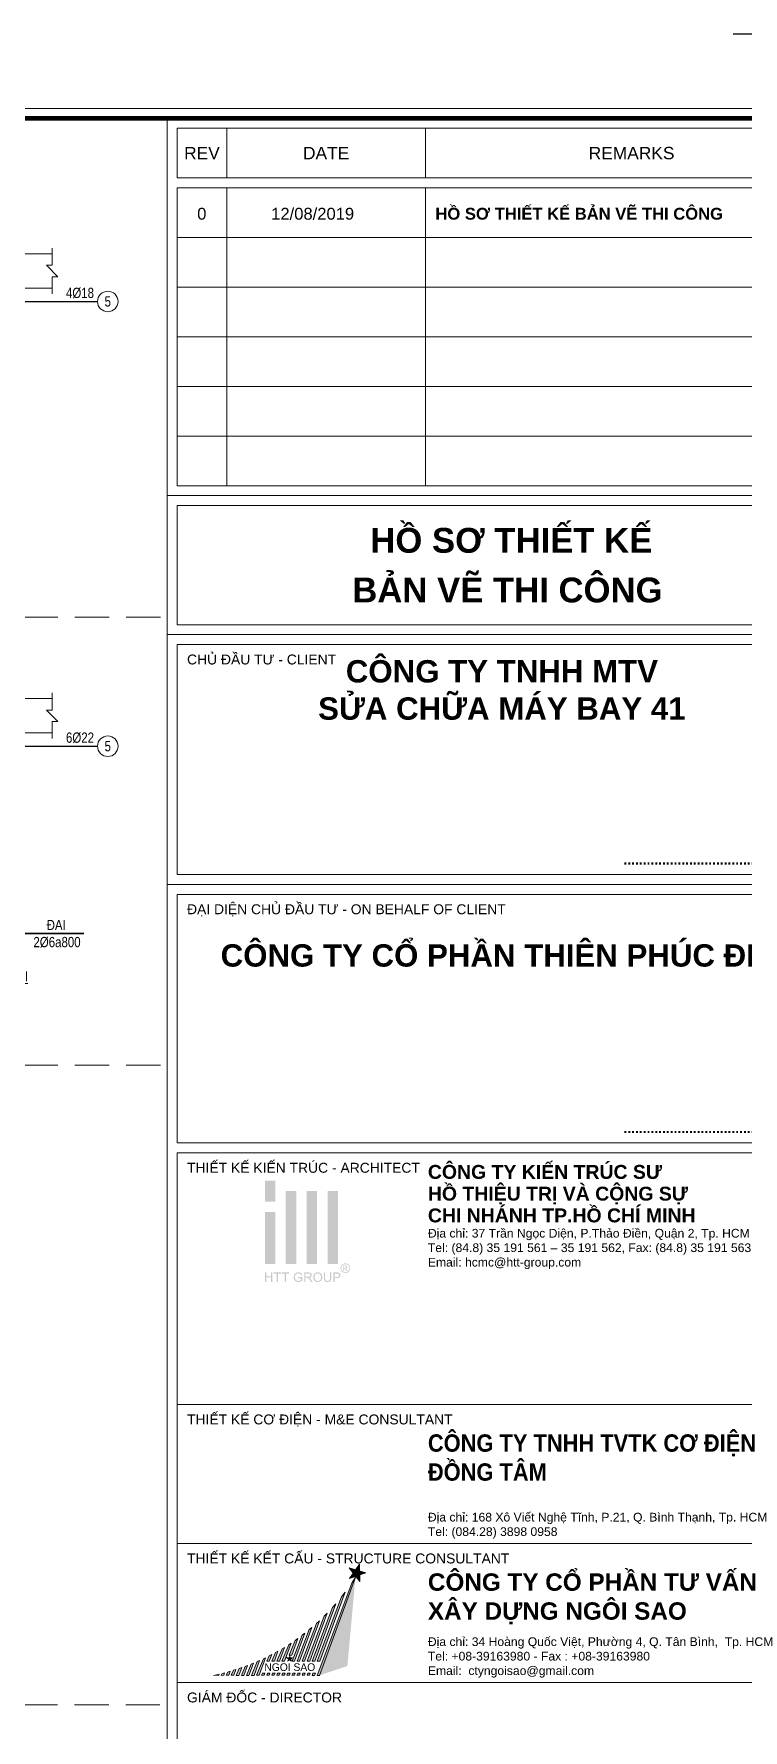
# Model space of a CAD drawing. Header units: millimetres. Extents: x 397144 to 10081729, y 99180 to 1327802.
# Drawn here: x 4954403 to 4964767, y 697780 to 722579 of the extents above; entities that cross this region are included whole.
import ezdxf
from ezdxf.enums import TextEntityAlignment as Align

# ---------------------------------------------------------------- set-up
doc = ezdxf.new("R2010")
doc.units = ezdxf.units.MM
doc.linetypes.add('HIDDEN', pattern=[0.375, 0.25, -0.125])
doc.layers.get('0').update_dxf_attribs({"linetype": 'CONTINUOUS'})
doc.layers.get('Defpoints').update_dxf_attribs({"color": 12, "linetype": 'CONTINUOUS'})
for name, color, linetype, lineweight in [('CHG_XX_Khung ten$0$A1 BORDER$0$DGIONG', 4, 'CONTINUOUS', 13), ('CHG_XX_Khung ten$0$A1 BORDER$0$STICK', 1, 'CONTINUOUS', 9), ('kata_dim', 8, 'CONTINUOUS', 13), ('kata_net khuat', 9, 'HIDDEN', 5), ('kata_net manh', 8, 'CONTINUOUS', 5), ('kata_net thay', 4, 'CONTINUOUS', 20), ('kata_text', 7, 'CONTINUOUS', 20), ('kata_thep chu', 1, 'CONTINUOUS', 35), ('kata_thep dai', 220, 'CONTINUOUS', 25)]:
    doc.layers.add(name, color=color, linetype=linetype, lineweight=lineweight)
doc.layers.add('CHG_XX_Khung ten$0$TKTC', color=1, linetype='CONTINUOUS')
doc.styles.add('CHG_XX_Khung ten$0$A1 BORDER$0$ARIAL', font='arial.ttf')
doc.styles.add('CHG_XX_Khung ten$0$A1 BORDER$0$Arial - Bold', font='arialbd.ttf', dxfattribs={"height": 2.5})
doc.styles.add('CHG_XX_Khung ten$0$A1 BORDER$0$Star-AvoBold', font='VAVOB_0.TTF')
doc.styles.add('CHG_XX_Khung ten$0$A1 BORDER$0$Title Block DD$0$ARIAL', font='arial.ttf')
doc.styles.add('CHG_XX_Khung ten$0$A1 BORDER$0$Title Block DD$0$Arial - Bold', font='arialbd.ttf', dxfattribs={"height": 2.5})
doc.styles.add('CHG_XX_Khung ten$0$arial', font='arial.ttf')
doc.styles.add('CHG_XX_Khung ten$0$Arial - Bold', font='arialbd.ttf')
doc.styles.add('CHG_XX_Khung ten$0$ArialB', font='arialbd.ttf')
doc.styles.add('CHG_XX_Khung ten$0$title block pccc$0$ARIAL', font='arial.ttf')
doc.styles.add('kata_text', font='arial.ttf', dxfattribs={"width": 0.8})
doc.styles.add('Star-HelCon', font='VHELVCN_0.TTF')
doc.dimstyles.new('kata_dim_70', dxfattribs={"dimscale": 70, "dimtxt": 2.15, "dimasz": 0.5, "dimexe": 1, "dimexo": 2, "dimtad": 1, "dimdec": 0, "dimrnd": 5, "dimzin": 0, "dimdsep": 46, "dimtxsty": 'Star-HelCon', "dimblk": 'kata_block_ArchTick', "dimcen": 0.09, "dimdle": 1.2, "dimclrd": 8, "dimclre": 8, "dimclrt": 3, "dimadec": 0, "dimazin": 0, "dimtfac": 1, "dimtdec": 0, "dimtix": 1, "dimtmove": 2, "dimatfit": 3, "dimfxl": 3.75, "dimfxlon": 1, "dimtolj": 1, "dimtzin": 0, "dimarcsym": 0})

# ---------------------------------------------------------------- blocks, each defined once
blk = doc.blocks.new('CHG_XX_Khung ten$0$A1 BORDER$0$HTT-Logo')
at = {"true_color": 0x134fb3}
h = blk.add_hatch(color=154, dxfattribs=at)
h.paths.add_polyline_path([(3, 29.1), (0, 29.1), (0, 23.1), (3, 23.1)])
h.paths.add_polyline_path([(3, 20.1), (0, 20.1), (0, 5.1), (3, 5.1)])
h.paths.add_polyline_path([(9, 26.1), (6, 26.1), (6, 5.1), (9, 5.1)])
h.paths.add_polyline_path([(15, 26.1), (12, 26.1), (12, 5.1), (15, 5.1)])
h.paths.add_polyline_path([(21, 26.1), (18, 26.1), (18, 5.1), (21, 5.1)])
h.paths.add_polyline_path([(2.12, 2.7), (1.76, 2.7), (1.76, 1.59), (0.36, 1.59), (0.36, 2.7), (0, 2.7), (0, 0), (0.36, 0), (0.36, 1.27), (1.76, 1.27), (1.76, 0), (2.12, 0)])
h.paths.add_polyline_path([(4.65, 2.7), (2.51, 2.7), (2.51, 2.38), (3.4, 2.38), (3.4, 0), (3.76, 0), (3.76, 2.38), (4.65, 2.38)])
h.paths.add_polyline_path([(6.95, 2.7), (4.81, 2.7), (4.81, 2.38), (5.7, 2.38), (5.7, 0), (6.06, 0), (6.06, 2.38), (6.95, 2.38)])
h.paths.add_polyline_path([(8.64, 1.36), (8.64, 1.41), (8.66, 1.58), (8.69, 1.75), (8.75, 1.9), (8.81, 2.03), (8.92, 2.17), (9.05, 2.28), (9.2, 2.37), (9.29, 2.39), (9.45, 2.43), (9.65, 2.44), (9.84, 2.42), (10, 2.37), (10.14, 2.29), (10.26, 2.18), (10.34, 2.03), (10.41, 1.86), (10.73, 1.95), (10.68, 2.11), (10.61, 2.26), (10.53, 2.39), (10.45, 2.47), (10.31, 2.57), (10.16, 2.65), (10.13, 2.66), (9.97, 2.71), (9.8, 2.74), (9.63, 2.75), (9.55, 2.74), (9.38, 2.73), (9.21, 2.7), (9.06, 2.65), (8.91, 2.58), (8.88, 2.56), (8.75, 2.47), (8.63, 2.36), (8.53, 2.23), (8.44, 2.07), (8.41, 1.99), (8.35, 1.84), (8.31, 1.68), (8.28, 1.51), (8.27, 1.34), (8.28, 1.26), (8.29, 1.09), (8.32, 0.92), (8.38, 0.77), (8.44, 0.62), (8.46, 0.58), (8.55, 0.44), (8.66, 0.32), (8.79, 0.21), (8.93, 0.12), (9, 0.09), (9.15, 0.03), (9.31, -0.01), (9.48, -0.04), (9.65, -0.05), (9.73, -0.04), (9.9, -0.03), (10.07, 0.01), (10.23, 0.06), (10.34, 0.11), (10.48, 0.18), (10.63, 0.27), (10.77, 0.38), (10.77, 1.38), (9.63, 1.38), (9.63, 1.06), (10.42, 1.06), (10.42, 0.56), (10.39, 0.53), (10.26, 0.45), (10.09, 0.37), (9.96, 0.32), (9.8, 0.29), (9.63, 0.28), (9.62, 0.28), (9.45, 0.29), (9.28, 0.33), (9.12, 0.4), (8.97, 0.49), (8.86, 0.61), (8.77, 0.75), (8.73, 0.85), (8.68, 1), (8.65, 1.17)])
h.paths.add_polyline_path([(13.16, 1.39), (13.28, 1.48), (13.3, 1.51), (13.39, 1.64), (13.44, 1.79), (13.46, 1.96), (13.46, 2.06), (13.42, 2.22), (13.35, 2.37), (13.31, 2.43), (13.19, 2.55), (13.05, 2.63), (13.01, 2.64), (12.87, 2.67), (12.7, 2.69), (12.5, 2.7), (11.3, 2.7), (11.3, 0), (11.66, 0), (11.66, 1.2), (12.07, 1.2), (12.11, 1.2), (12.28, 1.19), (12.44, 1.11), (12.49, 1.07), (12.62, 0.93), (12.67, 0.86), (12.77, 0.73), (12.88, 0.56), (13.23, 0), (13.68, 0), (13.21, 0.73), (13.13, 0.85), (13.03, 0.98), (12.92, 1.09), (12.86, 1.14), (12.7, 1.23), (12.86, 1.26), (13.03, 1.31)])
h.paths.add_polyline_path([(11.66, 1.51), (11.66, 2.4), (12.51, 2.4), (12.67, 2.39), (12.83, 2.35), (12.97, 2.27), (13.06, 2.13), (13.09, 1.96), (13.08, 1.87), (13.02, 1.72), (12.96, 1.64), (12.8, 1.55), (12.62, 1.52), (12.43, 1.51)], flags=16)
h.paths.add_polyline_path([(16.49, 1.43), (16.48, 1.6), (16.44, 1.77), (16.4, 1.92), (16.34, 2.07), (16.33, 2.09), (16.24, 2.23), (16.14, 2.36), (16.02, 2.47), (15.88, 2.57), (15.85, 2.59), (15.7, 2.66), (15.54, 2.71), (15.38, 2.74), (15.2, 2.75), (15.15, 2.75), (14.98, 2.73), (14.82, 2.7), (14.66, 2.64), (14.52, 2.57), (14.39, 2.48), (14.27, 2.37), (14.18, 2.26), (14.1, 2.14), (14.03, 2), (13.98, 1.84), (13.94, 1.68), (13.92, 1.5), (13.91, 1.31), (13.91, 1.29), (13.92, 1.12), (13.95, 0.96), (14, 0.8), (14.07, 0.64), (14.07, 0.62), (14.16, 0.48), (14.26, 0.35), (14.38, 0.23), (14.52, 0.14), (14.56, 0.12), (14.71, 0.04), (14.86, -0.01), (15.03, -0.04), (15.2, -0.05), (15.21, -0.05), (15.38, -0.03), (15.55, 0), (15.7, 0.05), (15.86, 0.12), (15.87, 0.13), (16.01, 0.22), (16.13, 0.33), (16.24, 0.46), (16.33, 0.61), (16.36, 0.69), (16.42, 0.84), (16.46, 1), (16.48, 1.17), (16.49, 1.35)])
h.paths.add_polyline_path([(14.28, 1.45), (14.3, 1.64), (14.34, 1.81), (14.4, 1.95), (14.47, 2.08), (14.57, 2.2), (14.73, 2.32), (14.88, 2.38), (15.04, 2.43), (15.21, 2.44), (15.38, 2.42), (15.54, 2.38), (15.69, 2.31), (15.82, 2.2), (15.93, 2.07), (16.01, 1.93), (16.04, 1.85), (16.09, 1.7), (16.12, 1.53), (16.12, 1.32), (16.11, 1.12), (16.08, 0.95), (16.03, 0.79), (15.96, 0.66), (15.86, 0.54), (15.8, 0.48), (15.67, 0.38), (15.53, 0.32), (15.37, 0.27), (15.2, 0.26), (15.12, 0.26), (14.95, 0.29), (14.8, 0.35), (14.67, 0.43), (14.54, 0.54), (14.45, 0.66), (14.37, 0.8), (14.32, 0.95), (14.29, 1.12), (14.28, 1.31)], flags=16)
h.paths.add_polyline_path([(17.31, 2.7), (16.96, 2.7), (16.96, 1.12), (16.96, 0.93), (16.98, 0.75), (17.02, 0.6), (17.06, 0.46), (17.07, 0.44), (17.15, 0.3), (17.27, 0.18), (17.4, 0.08), (17.51, 0.03), (17.67, -0.01), (17.84, -0.04), (18.02, -0.05), (18.2, -0.04), (18.37, -0.01), (18.52, 0.04), (18.66, 0.1), (18.68, 0.12), (18.81, 0.22), (18.91, 0.35), (18.99, 0.49), (19.02, 0.61), (19.06, 0.76), (19.07, 0.94), (19.08, 1.14), (19.08, 2.7), (18.72, 2.7), (18.72, 1.14), (18.72, 1.06), (18.71, 0.86), (18.68, 0.69), (18.62, 0.55), (18.55, 0.45), (18.49, 0.4), (18.36, 0.33), (18.19, 0.29), (17.99, 0.28), (17.92, 0.28), (17.75, 0.31), (17.6, 0.37), (17.46, 0.48), (17.38, 0.63), (17.34, 0.77), (17.32, 0.94), (17.31, 1.14)])
h.paths.add_polyline_path([(21.42, 1.25), (21.52, 1.34), (21.6, 1.45), (21.67, 1.59), (21.72, 1.75), (21.73, 1.92), (21.73, 1.97), (21.71, 2.13), (21.65, 2.29), (21.56, 2.44), (21.44, 2.55), (21.42, 2.56), (21.27, 2.63), (21.1, 2.67), (21.05, 2.68), (20.89, 2.7), (20.69, 2.7), (19.67, 2.7), (19.67, 0), (20.03, 0), (20.03, 1.1), (20.72, 1.1), (20.76, 1.1), (20.96, 1.11), (21.14, 1.14), (21.29, 1.19)])
h.paths.add_polyline_path([(20.03, 1.42), (20.03, 2.38), (20.72, 2.38), (20.93, 2.37), (21.06, 2.36), (21.16, 2.31), (21.28, 2.2), (21.34, 2.08), (21.37, 1.91), (21.36, 1.82), (21.31, 1.67), (21.22, 1.54), (21.09, 1.47), (20.93, 1.43), (20.73, 1.42)], flags=16)
h.paths.add_polyline_path([(23.87, 2.76), (24.01, 2.85), (24.13, 2.96), (24.24, 3.09), (24.33, 3.24), (24.35, 3.28), (24.42, 3.44), (24.47, 3.6), (24.5, 3.76), (24.51, 3.93), (24.51, 3.98), (24.49, 4.15), (24.46, 4.31), (24.4, 4.47), (24.33, 4.62), (24.29, 4.69), (24.19, 4.82), (24.08, 4.94), (23.95, 5.05), (23.81, 5.14), (23.77, 5.16), (23.61, 5.23), (23.45, 5.28), (23.29, 5.31), (23.12, 5.32), (23.08, 5.31), (22.92, 5.3), (22.76, 5.27), (22.6, 5.21), (22.44, 5.14), (22.38, 5.1), (22.24, 5.01), (22.12, 4.89), (22.01, 4.77), (21.92, 4.62), (21.89, 4.57), (21.82, 4.41), (21.77, 4.25), (21.74, 4.09), (21.73, 3.93), (21.73, 3.87), (21.75, 3.71), (21.79, 3.55), (21.84, 3.39), (21.92, 3.24), (21.95, 3.18), (22.05, 3.04), (22.16, 2.92), (22.29, 2.81), (22.43, 2.72), (22.48, 2.7), (22.64, 2.63), (22.79, 2.58), (22.96, 2.55), (23.12, 2.54), (23.18, 2.54), (23.34, 2.55), (23.5, 2.59), (23.66, 2.65), (23.82, 2.72)])
h.paths.add_polyline_path([(22.55, 2.92), (22.45, 2.98), (22.32, 3.09), (22.21, 3.21), (22.12, 3.35), (22.07, 3.44), (22.01, 3.6), (21.98, 3.76), (21.96, 3.93), (21.97, 4.03), (22, 4.19), (22.05, 4.35), (22.12, 4.51), (22.18, 4.61), (22.29, 4.73), (22.41, 4.85), (22.56, 4.94), (22.64, 4.98), (22.8, 5.04), (22.96, 5.07), (23.12, 5.09), (23.21, 5.08), (23.37, 5.06), (23.53, 5.01), (23.69, 4.94), (23.79, 4.88), (23.92, 4.77), (24.03, 4.65), (24.13, 4.51), (24.17, 4.41), (24.23, 4.25), (24.27, 4.09), (24.28, 3.93), (24.28, 3.83), (24.25, 3.67), (24.2, 3.51), (24.13, 3.35), (24.07, 3.25), (23.96, 3.13), (23.84, 3.01), (23.7, 2.92), (23.61, 2.87), (23.45, 2.81), (23.29, 2.78), (23.12, 2.77), (23.02, 2.77), (22.86, 2.8), (22.7, 2.85)], flags=16)
h.paths.add_polyline_path([(22.51, 3.16), (22.51, 4.65), (23.03, 4.65), (23.23, 4.64), (23.4, 4.62), (23.55, 4.52), (23.6, 4.47), (23.66, 4.31), (23.67, 4.25), (23.64, 4.09), (23.55, 3.96), (23.42, 3.87), (23.24, 3.82), (23.37, 3.75), (23.46, 3.64), (23.57, 3.47), (23.77, 3.16), (23.47, 3.16), (23.34, 3.39), (23.23, 3.58), (23.14, 3.7), (23.09, 3.74), (22.94, 3.79), (22.9, 3.79), (22.76, 3.79), (22.76, 3.16)], flags=0)
h.paths.add_polyline_path([(22.76, 4), (22.76, 4.45), (23.03, 4.45), (23.13, 4.45), (23.27, 4.42), (23.37, 4.35), (23.41, 4.21), (23.33, 4.06), (23.24, 4.02), (23.05, 4)], flags=0)
blk = doc.blocks.new('CHG_XX_Khung ten')
at = {"layer": 'CHG_XX_Khung ten$0$A1 BORDER$0$DGIONG'}
h = blk.add_hatch(color=256, dxfattribs=at)
h.paths.add_polyline_path([(724.94, 283.19), (724.15, 281.97), (717.19, 263.38), (717.7, 263.38)])
h.paths.add_polyline_path([(722.81, 280.17), (722.1, 279.22), (717.21, 266.21), (717.72, 266.21)], flags=17)
h.paths.add_polyline_path([(720.93, 277.8), (720.27, 277.04), (716.19, 266.22), (716.7, 266.22)])
h.paths.add_polyline_path([(719.23, 275.93), (718.6, 275.29), (715.18, 266.22), (715.69, 266.22)])
h.paths.add_polyline_path([(717.65, 274.38), (717.03, 273.81), (714.16, 266.22), (714.67, 266.22)])
h.paths.add_polyline_path([(716.14, 273.03), (715.61, 272.59), (713.15, 266.22), (713.66, 266.22)])
h.paths.add_polyline_path([(714.69, 271.86), (714.17, 271.45), (712.13, 266.23), (712.64, 266.23)])
h.paths.add_polyline_path([(713.29, 270.81), (712.76, 270.43), (711.57, 267.46), (712.07, 267.47)])
h.paths.add_polyline_path([(710.1, 266.23), (710.61, 266.24), (711.93, 269.87), (711.48, 269.56)])
h.paths.add_polyline_path([(710.61, 269.02), (710.13, 268.73), (709.08, 266.24), (709.59, 266.24)])
h.paths.add_polyline_path([(709.31, 268.26), (708.82, 267.97), (708.07, 266.24), (708.58, 266.24)])
h.paths.add_polyline_path([(708.04, 267.56), (707.54, 267.3), (707.05, 266.25), (707.56, 266.25)])
h.paths.add_polyline_path([(716.84, 263.8), (716.33, 263.8), (716.18, 263.38), (716.69, 263.38)])
h.paths.add_polyline_path([(715.67, 263.39), (715.82, 263.8), (715.32, 263.8), (715.16, 263.39)])
h.paths.add_polyline_path([(714.15, 263.39), (714.65, 263.39), (714.8, 263.8), (714.3, 263.8)])
h.paths.add_polyline_path([(713.13, 263.39), (713.64, 263.4), (713.79, 263.81), (713.28, 263.81)])
h.paths.add_polyline_path([(712.77, 263.81), (712.27, 263.81), (712.11, 263.39), (712.62, 263.4)])
h.paths.add_polyline_path([(711.25, 263.81), (711.1, 263.4), (711.61, 263.4), (711.76, 263.81)])
h.paths.add_polyline_path([(710.59, 263.4), (710.74, 263.82), (710.24, 263.82), (710.08, 263.4)])
h.paths.add_polyline_path([(709.73, 263.82), (709.22, 263.82), (709.07, 263.41), (709.57, 263.41)])
h.paths.add_polyline_path([(708.71, 263.82), (708.21, 263.82), (708.05, 263.41), (708.56, 263.41)])
h.paths.add_polyline_path([(707.54, 263.41), (707.69, 263.83), (707.19, 263.83), (707.03, 263.41)])
h.paths.add_polyline_path([(706.68, 263.83), (706.17, 263.83), (706.02, 263.42), (706.53, 263.42)])
h.paths.add_polyline_path([(705, 263.42), (705.51, 263.42), (706.79, 266.93), (706.4, 266.74)])
h.paths.add_polyline_path([(703.97, 263.37), (704.48, 263.37), (705.57, 266.36), (705.14, 266.17)])
h.paths.add_polyline_path([(704.36, 265.84), (703.91, 265.65), (702.96, 263.38), (703.46, 263.38)])
h.paths.add_polyline_path([(703.17, 265.37), (702.69, 265.19), (701.94, 263.38), (702.45, 263.38)])
h.paths.add_polyline_path([(702, 264.94), (701.5, 264.77), (700.92, 263.38), (701.43, 263.38)])
h.paths.add_polyline_path([(700.84, 264.56), (700.33, 264.4), (699.91, 263.39), (700.42, 263.39)])
h.paths.add_polyline_path([(699.7, 264.21), (699.18, 264.06), (698.89, 263.39), (699.4, 263.39)])
h.paths.add_polyline_path([(698.57, 263.9), (698.04, 263.77), (697.87, 263.38), (698.38, 263.39)])
h.paths.add_polyline_path([(697.37, 263.39), (697.45, 263.63), (696.91, 263.51), (696.35, 263.38)])
blk.add_hatch(color=256, dxfattribs=at).paths.add_polyline_path([(724.92, 283.21), (717.68, 263.38), (723.28, 265.27)])
at = {"layer": 'CHG_XX_Khung ten$0$A1 BORDER$0$STICK'}
for points in [[(723.71, 282.88), (725.74, 285.75), (725.8, 282.26), (723.67, 285.06), (727.02, 284.03)], [(725.76, 284.41), (724.96, 284.66), (724.49, 283.98), (724.99, 283.32), (725.77, 283.6)], [(711.25, 266.22), (711.64, 267.39), (712.01, 266.22), (711.02, 266.95), (712.24, 266.93)], [(711.87, 266.67), (711.78, 266.94), (711.49, 266.94), (711.4, 266.67), (711.63, 266.5)]]:
    blk.add_hatch(color=256, dxfattribs=at).paths.add_polyline_path(points)
for p, q in [((687, 577), (687, 17)), ((687, 501), (824, 501)), ((687, 473), (824, 473)), ((687, 422.69), (824, 422.69))]:
    blk.add_line(p, q)
at = {"linetype": 'Continuous'}
for p, q in [((699, 575), (699, 565)), ((739, 575), (739, 565)), ((699, 563), (699, 503)), ((739, 563), (739, 503))]:
    blk.add_line(p, q, dxfattribs=at)
blk.add_lwpolyline([(15, 579), (826, 579), (826, 15), (15, 15)], close=True)
at = {"color": 4, "linetype": 'Continuous', "const_width": 1}
blk.add_lwpolyline([(17, 577), (824, 577), (824, 17), (17, 17)], close=True, dxfattribs=at)
at = {"linetype": 'Continuous'}
for points in [[(822, 565), (689, 565), (689, 575), (822, 575)], [(822, 553), (689, 553), (689, 563), (822, 563)], [(822, 543), (689, 543), (689, 553), (822, 553)], [(822, 533), (689, 533), (689, 543), (822, 543)], [(822, 523), (689, 523), (689, 533), (822, 533)], [(822, 513), (689, 513), (689, 523), (822, 523)], [(822, 503), (689, 503), (689, 513), (822, 513)], [(689, 499), (822, 499), (822, 475), (689, 475)], [(689, 368.62), (822, 368.62), (822, 317.93), (689, 317.93)], [(689, 317.93), (822, 317.93), (822, 289.93), (689, 289.93)], [(689, 289.93), (822, 289.93), (822, 261.93), (689, 261.93)]]:
    blk.add_lwpolyline(points, close=True, dxfattribs=at)
at = {"color": 9, "linetype": 'Continuous'}
blk.add_lwpolyline([(689, 261.93), (822, 261.93), (822, 231.73), (689, 231.73)], close=True, dxfattribs=at)
at = {"layer": 'CHG_XX_Khung ten$0$A1 BORDER$0$DGIONG'}
for points in [[(724.94, 283.19), (717.7, 263.38), (717.19, 263.38), (724.15, 281.97), (724.94, 283.19)], [(722.81, 280.17), (717.72, 266.21), (717.21, 266.21), (722.1, 279.22), (722.81, 280.17)], [(720.93, 277.8), (716.7, 266.22), (716.19, 266.22), (720.27, 277.04), (720.93, 277.8)], [(717.65, 274.38), (714.67, 266.22), (714.16, 266.22), (717.03, 273.81), (717.65, 274.38)], [(719.23, 275.93), (715.69, 266.22), (715.18, 266.22), (718.6, 275.29), (719.23, 275.93)], [(713.29, 270.81), (712.07, 267.47), (711.57, 267.46), (712.76, 270.43), (713.29, 270.81)], [(714.69, 271.86), (712.64, 266.23), (712.13, 266.23), (714.17, 271.45), (714.69, 271.86)], [(716.14, 273.03), (713.66, 266.22), (713.15, 266.22), (715.61, 272.59), (716.14, 273.03)], [(706.79, 266.93), (705.51, 263.42), (705, 263.42), (706.4, 266.74), (706.79, 266.93)], [(708.04, 267.56), (707.56, 266.25), (707.05, 266.25), (707.54, 267.3), (708.04, 267.56)], [(709.31, 268.26), (708.58, 266.24), (708.07, 266.24), (708.82, 267.97), (709.31, 268.26)], [(710.61, 269.02), (709.59, 266.24), (709.08, 266.24), (710.13, 268.73), (710.61, 269.02)], [(711.93, 269.87), (710.61, 266.24), (710.1, 266.23), (711.48, 269.56), (711.93, 269.87)], [(697.45, 263.63), (697.37, 263.39), (696.35, 263.38), (696.91, 263.51), (697.45, 263.63)], [(698.57, 263.9), (698.38, 263.39), (697.87, 263.38), (698.04, 263.77), (698.57, 263.9)], [(699.7, 264.21), (699.4, 263.39), (698.89, 263.39), (699.18, 264.06), (699.7, 264.21)], [(700.84, 264.56), (700.42, 263.39), (699.91, 263.39), (700.33, 264.4), (700.84, 264.56)], [(702, 264.94), (701.43, 263.38), (700.92, 263.38), (701.5, 264.77), (702, 264.94)], [(703.17, 265.37), (702.45, 263.38), (701.94, 263.38), (702.69, 265.19), (703.17, 265.37)], [(704.36, 265.84), (703.46, 263.38), (702.96, 263.38), (703.91, 265.65), (704.36, 265.84)], [(705.57, 266.36), (704.48, 263.37), (703.97, 263.37), (705.14, 266.17), (705.57, 266.36)]]:
    blk.add_lwpolyline(points, dxfattribs=at)
for points in [[(706.53, 263.42), (706.68, 263.83), (706.17, 263.83), (706.02, 263.42)], [(707.54, 263.41), (707.69, 263.83), (707.19, 263.83), (707.03, 263.41)], [(708.56, 263.41), (708.71, 263.82), (708.21, 263.82), (708.05, 263.41)], [(709.57, 263.41), (709.73, 263.82), (709.22, 263.82), (709.07, 263.41)], [(710.59, 263.4), (710.74, 263.82), (710.24, 263.82), (710.08, 263.4)], [(711.61, 263.4), (711.76, 263.81), (711.25, 263.81), (711.1, 263.4)], [(712.62, 263.4), (712.77, 263.81), (712.27, 263.81), (712.11, 263.39)], [(713.64, 263.4), (713.79, 263.81), (713.28, 263.81), (713.13, 263.39)], [(714.65, 263.39), (714.8, 263.8), (714.3, 263.8), (714.15, 263.39)], [(715.67, 263.39), (715.82, 263.8), (715.32, 263.8), (715.16, 263.39)], [(716.69, 263.38), (716.84, 263.8), (716.33, 263.8), (716.18, 263.38)]]:
    blk.add_lwpolyline(points, close=True, dxfattribs=at)
at = {"layer": 'CHG_XX_Khung ten$0$A1 BORDER$0$STICK'}
for p, q in [((723.67, 285.06), (727.02, 284.03)), ((725.8, 282.26), (723.67, 285.06)), ((723.71, 282.88), (725.74, 285.75)), ((727.02, 284.03), (723.71, 282.88)), ((725.74, 285.75), (725.8, 282.26)), ((711.02, 266.95), (712.24, 266.93)), ((712.01, 266.22), (711.02, 266.95)), ((712.24, 266.93), (711.25, 266.22)), ((711.64, 267.39), (712.01, 266.22))]:
    blk.add_line(p, q, dxfattribs=at)
at = {"layer": 'Defpoints', "color": 1, "ltscale": 2}
blk.add_lwpolyline([(800.94, 594), (841, 594), (841, 554)], dxfattribs=at)
at = {"xscale": 0.7, "yscale": 0.7, "zscale": 0.7}
blk.add_blockref('CHG_XX_Khung ten$0$A1 BORDER$0$HTT-Logo', (706.68, 342.64), dxfattribs=at)
for s, height, style, p in [('REV', 2.5, 'CHG_XX_Khung ten$0$A1 BORDER$0$ARIAL', (694, 570)), ('DATE', 2.5, 'CHG_XX_Khung ten$0$A1 BORDER$0$ARIAL', (719, 570)), ('REMARKS', 2.5, 'CHG_XX_Khung ten$0$A1 BORDER$0$ARIAL', (780.5, 570)), ('0', 2.39, 'CHG_XX_Khung ten$0$arial', (693.97, 557.78)), ('12/08/2019', 2.389, 'CHG_XX_Khung ten$0$arial', (716.29, 557.78))]:
    blk.add_text(s, height=height, dxfattribs=dict(style=style)).set_placement(p, align=Align.MIDDLE_CENTER)
for s, height, style, p in [('HỒ SƠ THIẾT KẾ BẢN VẼ THI CÔNG', 2.3887, 'CHG_XX_Khung ten$0$ArialB', (741, 557.78)), ('CHỦ ĐẦU TƯ - CLIENT', 2, 'CHG_XX_Khung ten$0$A1 BORDER$0$Title Block DD$0$ARIAL', (691, 468)), ('ĐẠI DIỆN CHỦ ĐẦU TƯ - ON BEHALF OF CLIENT ', 2, 'CHG_XX_Khung ten$0$A1 BORDER$0$Title Block DD$0$ARIAL', (691, 417.69)), ('THIẾT KẾ KIẾN TRÚC - ARCHITECT', 2, 'CHG_XX_Khung ten$0$A1 BORDER$0$ARIAL', (691, 365.62)), ('THIẾT KẾ CƠ ĐIỆN - M&E CONSULTANT', 2, 'CHG_XX_Khung ten$0$A1 BORDER$0$ARIAL', (691, 314.93)), ('THIẾT KẾ KẾT CẤU - STRUCTURE CONSULTANT', 2, 'CHG_XX_Khung ten$0$A1 BORDER$0$ARIAL', (691, 286.93)), ('GIÁM ĐỐC - DIRECTOR', 2, 'CHG_XX_Khung ten$0$title block pccc$0$ARIAL', (691, 258.93))]:
    blk.add_text(s, height=height, dxfattribs=dict(style=style)).set_placement(p, align=Align.MIDDLE_LEFT)
at = {"style": 'CHG_XX_Khung ten$0$A1 BORDER$0$Title Block DD$0$Arial - Bold'}
for p in [(820, 427.69), (820, 373.62)]:
    blk.add_text('.....................................................', height=2, dxfattribs=at).set_placement(p, align=Align.MIDDLE_RIGHT)
at = {"ltscale": 10, "insert": (739.49, 366.19), "char_height": 2.8, "width": 76.248, "attachment_point": 1, "line_spacing_factor": 0.938532, "style": 'CHG_XX_Khung ten$0$A1 BORDER$0$Arial - Bold'}
blk.add_mtext('CÔNG TY KIẾN TRÚC SƯ\\PHỒ THIỆU TRỊ VÀ CỘNG SỰ\\PCHI NHÁNH TP.HỒ CHÍ MINH', dxfattribs=at)
at = {"ltscale": 10}
for s, insert, char_height, width, attachment_point, style in [('Địa chỉ: 37 Trần Ngọc Diện, P.Thảo Điền, Quận 2, Tp. HCM\\PTel: (84.8) 35 191 561 – 35 191 562, Fax: (84.8) 35 191 563\\PEmail: hcmc@htt-group.com', (739.49, 345.2), 1.75, 83.001, 7, 'CHG_XX_Khung ten$0$A1 BORDER$0$ARIAL'), ('{\\W0.9;CÔNG TY TNHH TVTK CƠ ĐIỆN \\PĐỒNG TÂM}', (739.49, 311.93), 3.5, 76.248, 1, 'CHG_XX_Khung ten$0$A1 BORDER$0$Arial - Bold'), ('\\pt8.75;Địa chỉ: 168 Xô Viết Nghệ Tĩnh, P.21, Q. Bình Thạnh, Tp. HCM \\P\\ptz;Tel: (084.28) 3898 0958', (739.49, 290.93), 1.75, 83.001, 7, 'CHG_XX_Khung ten$0$A1 BORDER$0$ARIAL'), ('CÔNG TY CỔ PHẦN TƯ VẤN \\PXÂY DỰNG NGÔI SAO', (739.49, 283.93), 3.5, 76.248, 1, 'CHG_XX_Khung ten$0$A1 BORDER$0$Arial - Bold'), ('Địa chỉ: 34 Hoàng Quốc Việt, Phường 4, Q. Tân Bình,  Tp. HCM\\PTel: +08-39163980 - Fax : +08-39163980 \\PEmail:  ctyngoisao@gmail.com', (739.49, 262.93), 1.75, 83.001, 7, 'CHG_XX_Khung ten$0$A1 BORDER$0$ARIAL')]:
    blk.add_mtext(s, dxfattribs=dict(at, insert=insert, char_height=char_height, width=width, attachment_point=attachment_point, style=style))
at = {"layer": 'CHG_XX_Khung ten$0$A1 BORDER$0$STICK', "style": 'CHG_XX_Khung ten$0$A1 BORDER$0$Star-AvoBold', "width": 1}
blk.add_text('NGOI SAO', height=1.547, dxfattribs=at).set_placement((706.57, 264.27))
at = {"layer": 'CHG_XX_Khung ten$0$TKTC', "style": 'CHG_XX_Khung ten$0$Arial - Bold'}
for s, p in [('HỒ SƠ THIẾT KẾ', (756.29, 492)), ('BẢN VẼ THI CÔNG', (755.5, 482))]:
    blk.add_text(s, height=5, dxfattribs=at).set_placement(p, align=Align.MIDDLE_CENTER)
at = {"ltscale": 10, "char_height": 4.5, "attachment_point": 2, "style": 'CHG_XX_Khung ten$0$A1 BORDER$0$Title Block DD$0$Arial - Bold', "bg_fill": 2}
for s, insert, width in [('CÔNG TY TNHH MTV\\PSỬA CHỮA MÁY BAY 41', (754.39, 467.87), 83.001), ('CÔNG TY CỔ PHẦN THIÊN PHÚC ĐIỀN', (755.91, 410.64), 121.2929)]:
    blk.add_mtext(s, dxfattribs=dict(at, insert=insert, width=width))
at = {"linetype": 'Continuous'}
for points in [[(689, 471), (822, 471), (822, 424.69), (689, 424.69)], [(689, 420.69), (822, 420.69), (822, 370.62), (689, 370.62)]]:
    blk.add_lwpolyline(points, close=True, dxfattribs=at)
blk = doc.blocks.new('kata_block_ArchTick')
at = {"color": 8}
blk.add_line((1, 0), (-1, 0), dxfattribs=at)
at = {"color": 8, "const_width": 0.15}
blk.add_lwpolyline([(-0.5, -0.5), (0.5, 0.5)], dxfattribs=at)
blk = doc.blocks.new('*U11')
blk.add_circle((2.5, 0), 2.5)
at = {"layer": 'kata_text', "color": 3, "style": 'kata_text', "width": 0.8}
blk.add_attdef('DK2', text='', height=2.5, dxfattribs=at).set_placement((-0.85, 0.85), align=Align.RIGHT)
at = {"layer": 'kata_text', "color": 7, "style": 'kata_text', "width": 0.8}
blk.add_attdef('SH3', text='', height=2.5, dxfattribs=at).set_placement((2.5, 0), align=Align.MIDDLE)
blk = doc.blocks.new('ct dai')
at = {"layer": 'kata_thep dai'}
for points in [[(3878223, -233111), (3878303, -233031, -0.414214), (3878325, -233053), (3878325, -233869, -0.414214), (3878303, -233891), (3877487, -233891, -0.414214), (3877465, -233869), (3877465, -233053, -0.414214), (3877487, -233031), (3878303, -233031, -0.414214), (3878325, -233053), (3878245, -233133)], [(3877839, -233811), (3877759, -233891), (3877759, -233891, -0.414214), (3877737, -233869), (3877737, -233053, -0.414214), (3877759, -233031), (3877759, -233031), (3877839, -233111)], [(3878031, -233031), (3878031, -233031, -0.414214), (3878053, -233053), (3878053, -233869, -0.414214), (3878031, -233891), (3878031, -233891), (3877951, -233811)], [(3877951, -233111), (3878031, -233031), (3878031, -233031, -0.414214), (3878053, -233053), (3878053, -233053)]]:
    blk.add_lwpolyline(points, format="xyb", dxfattribs=at)
at = {"layer": 'kata_text', "color": 3, "style": 'kata_text', "width": 0.8}
for s, p in [('ĐAI DẦM', (3876628, -233444)), ('ĐAI', (3878669, -233444)), ('2%%C6a800', (3878476, -233694))]:
    blk.add_text(s, height=150, dxfattribs=at).set_placement(p)
at = {"layer": 'kata_text', "style": 'kata_text', "width": 0.8}
blk.add_text('%%UCHI TIẾT ĐAI', height=150, dxfattribs=at).set_placement((3877372, -234195))
at = {"layer": 'kata_net manh'}
for points in [[(3877465, -233494), (3876577, -233494)], [(3877737, -233494), (3878896, -233494)], [(3878053, -233494), (3879212, -233494)]]:
    blk.add_leader(points, dimstyle='kata_dim_70', override={"dimasz": 0.5, "dimldrblk": 'ArchTick'}, dxfattribs=at)

msp = doc.modelspace()

# ---------------------------------------------------------------- block references
at = {"layer": 'kata_net thay', "xscale": 72.589395827735, "yscale": 72.589395827735, "zscale": 72.589395827735}
msp.add_blockref('CHG_XX_Khung ten', (4906481.36832, 679461.165), dxfattribs=at)

# ---------------------------------------------------------------- next in the draw order: linework, layer by layer
at = {"layer": 'kata_dim'}
for points in [[(4954669.49332, 718779.48816), (4954669.49332, 719029.48816), (4954752.82665, 719029.48816), (4954586.15998, 719196.15483), (4954669.49332, 719196.15483), (4954669.49332, 719446.15483)], [(4954669.49332, 712276.97362), (4954669.49332, 712526.97362), (4954752.82665, 712526.97362), (4954586.15998, 712693.64029), (4954669.49332, 712693.64029), (4954669.49332, 712943.64029)]]:
    msp.add_lwpolyline(points, dxfattribs=at)
at = {"layer": 'kata_net khuat', "ltscale": 2000}
for points in [[(4907751.56005, 714052.19195), (4956350.28325, 714052.19195)], [(4907751.56005, 707501.87219), (4956386.45524, 707501.87219)], [(4907745.11855, 698151.27323), (4956380.01374, 698151.27323)]]:
    msp.add_lwpolyline(points, dxfattribs=at)
at = {"layer": 'kata_net thay'}
for p, q in [((4952709.49332, 719362.82149), (4954669.49332, 719362.82149)), ((4952709.49332, 712860.30696), (4954669.49332, 712860.30696))]:
    msp.add_line(p, q, dxfattribs=at)
for points in [[(4952709.49332, 718862.82149), (4953189.49332, 718862.82149), (4953189.49332, 718362.82149), (4954189.49332, 718362.82149), (4954189.49332, 718862.82149), (4954669.49332, 718862.82149)], [(4952709.49332, 712360.30696), (4953189.49332, 712360.30696), (4953189.49332, 711860.30696), (4954189.49332, 711860.30696), (4954189.49332, 712360.30696), (4954669.49332, 712360.30696)]]:
    msp.add_lwpolyline(points, dxfattribs=at)

# ---------------------------------------------------------------- next in the draw order: block references
at = {"layer": 'kata_net manh', "xscale": 60, "yscale": 60, "zscale": 60}
for p, values in [((4955331.91463, 718667.21577), {'SH3': '5', 'DK2': '4%%C18'}), ((4955331.91463, 712164.70123), {'SH3': '5', 'DK2': '6%%C22'})]:
    msp.add_blockref('*U11', p, dxfattribs=at).add_auto_attribs(values)
at = {"layer": 'kata_thep chu'}
msp.add_blockref('ct dai', (1075919.47072, 942920.47534), dxfattribs=at)

# ---------------------------------------------------------------- next in the draw order: leaders
at = {"layer": 'kata_net manh'}
for points in [[(4953281.49332, 718548.94199), (4953281.49332, 718667.21577), (4955331.91463, 718667.21577)], [(4954097.49332, 718548.94199), (4954097.49332, 718667.21577), (4954787.49332, 718667.21577)], [(4953281.49332, 712046.42746), (4953281.49332, 712164.70123), (4955331.91463, 712164.70123)], [(4954097.49332, 712046.42746), (4954097.49332, 712164.70123), (4954787.49332, 712164.70123)]]:
    msp.add_leader(points, dimstyle='kata_dim_70', override={"dimasz": 0.5, "dimldrblk": 'ArchTick'}, dxfattribs=at)

doc.saveas('drawing.dxf')
